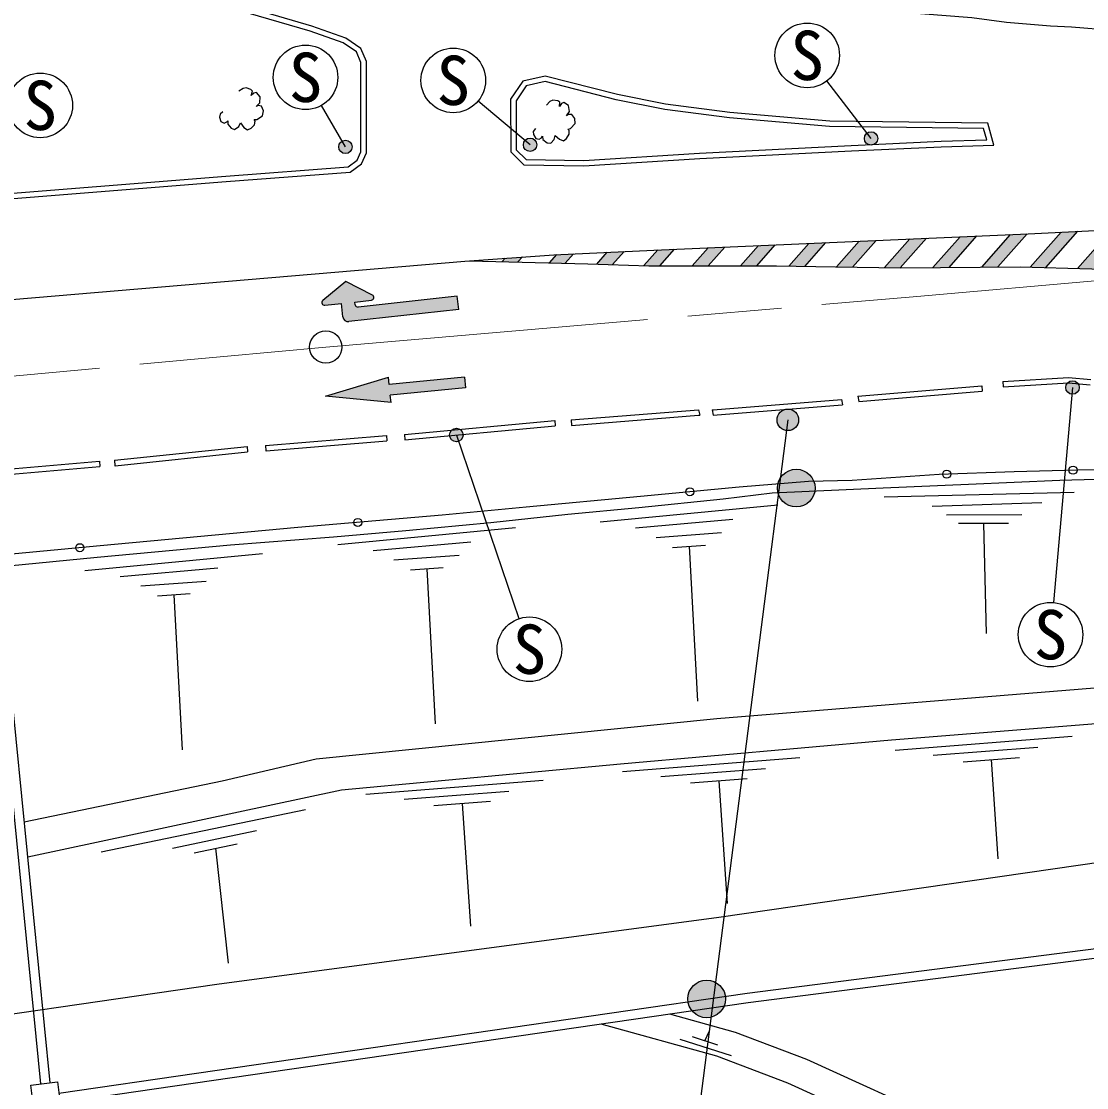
# Model space of a CAD drawing. Units: millimetres at full size, sheet at 1:1000; details may follow other scales. Extents: x 40000 to 680000, y 20000 to 380000.
# Drawn here: x 163032 to 202626, y 266452 to 306068 of the extents above; entities that cross this region are included whole.
import ezdxf
from ezdxf.enums import TextEntityAlignment as Align

# ---------------------------------------------------------------- set-up
doc = ezdxf.new("R2010")
doc.units = ezdxf.units.MM
doc.header["$LTSCALE"] = 1000
doc.linetypes.add('CHAIN', pattern=[18.5, 12, -1.5, 3.5, -1.5])
for name, color, linetype, lineweight in [('M-BGD', 7, 'Continuous', 25), ('M-BGD-EXST', 7, 'Continuous', 25), ('M-BMK', 2, 'CHAIN', 13), ('M-BMK-SRVR', 3, 'Continuous', 25), ('M-STR-STRC', 7, 'Continuous', 25)]:
    doc.layers.add(name, color=color, linetype=linetype, lineweight=lineweight)
doc.styles.add('ＭＳ ゴシック', font='')
doc.styles.get('ＭＳ ゴシック').set_extended_font_data('MS Gothic')

msp = doc.modelspace()

# ---------------------------------------------------------------- hatches: boundary and pattern name
at = {"layer": 'M-BGD'}
for points in [[(191133, 288728, 1), (192533, 288728, 1)], [(187803, 269747, 1), (189203, 269747, 1)]]:
    msp.add_hatch(color=256, dxfattribs=at).paths.add_polyline_path(points)
at = {"layer": 'M-BGD-EXST'}
for points in [[(194394, 301597, 1), (194833, 301837, 0.41421), (194494, 301937, 0.41421)], [(174859, 301284, 1), (175298, 301523, 0.41421), (174959, 301623, 0.41421)], [(181720, 301363, 1), (182159, 301602, 0.41421), (181820, 301702, 0.41421)], [(201879, 292344, 1), (202318, 292583, 0.41421), (201979, 292683, 0.41421)], [(178982, 290580, 1), (179421, 290819, 0.41421), (179082, 290919, 0.41421)]]:
    msp.add_hatch(color=256, dxfattribs=at).paths.add_polyline_path(points)
at = {"layer": 'M-STR-STRC'}
for points in [[(202281, 296885), (202820, 296869), (202866, 296868), (204185, 298363), (203558, 298332)], [(193334, 296948), (193925, 296938), (194801, 297930), (194176, 297903)], [(196674, 298012), (196049, 297985), (195108, 296919), (195700, 296909)], [(198547, 298095), (197922, 298067), (196910, 296920), (197515, 296925)], [(200420, 298177), (199796, 298149), (198725, 296936), (199330, 296942)], [(202302, 298270), (201675, 298239), (200527, 296938), (201111, 296920)], [(186768, 296989), (187308, 297601), (186683, 297573), (186174, 296996), (186357, 296990)], [(189181, 297683), (188557, 297656), (187966, 296987), (188565, 296985)], [(191054, 297765), (190430, 297738), (189763, 296982), (190362, 296981)], [(192927, 297848), (192303, 297820), (191555, 296973), (192148, 296965)], [(181653, 297314), (181013, 297269), (180902, 297143), (181489, 297128)], [(183557, 297431), (182932, 297402), (182663, 297097), (183249, 297082)], [(185006, 297032), (185433, 297516), (184808, 297488), (184421, 297050)], [(174931, 295586), (174315, 295518, -0.74206), (174240, 295694), (175092, 296408), (176079, 295896, -0.74206), (176044, 295708), (175428, 295640), (175439, 295541, 0.41421), (175550, 295453), (179233, 295858), (179288, 295361), (175207, 294912, -0.41388), (174986, 295089)], [(176745, 292183), (179542, 292458), (179503, 292854), (176706, 292578), (176679, 292852), (174340, 292145), (176772, 291909)], [(191858, 291477, 1), (191183, 291048, 0.41421), (191736, 290925, 0.41421)]]:
    msp.add_hatch(color=256, dxfattribs=at).paths.add_polyline_path(points)

# ---------------------------------------------------------------- linework, layer by layer
at = {"layer": 'M-BGD'}
for p, q in [((197142, 289235), (193914, 289013)), ((199935, 289337), (197142, 289235)), ((202281, 289397), (199935, 289337)), ((205711, 289437), (202281, 289397)), ((192290, 288978), (189712, 288765)), ((193914, 289013), (192290, 288978)), ((186048, 288415), (181796, 288023)), ((189712, 288765), (186048, 288415)), ((195100, 288408), (202163, 288578)), ((181796, 288023), (178670, 287716)), ((184540, 287472), (191146, 288100)), ((200958, 288185), (196884, 288041)), ((178670, 287716), (173308, 287260)), ((200212, 287734), (197415, 287727)), ((173308, 287260), (165960, 286582)), ((174796, 286635), (181401, 287263)), ((185859, 287250), (189482, 287571)), ((199720, 287413), (197867, 287406)), ((198794, 287410), (198895, 283325)), ((186623, 286893), (189051, 287078)), ((165960, 286582), (161198, 286138)), ((176114, 286413), (179738, 286734)), ((187239, 286524), (188459, 286610)), ((187849, 286567), (188164, 280805)), ((165392, 285669), (171997, 286297)), ((176879, 286056), (179306, 286241)), ((163762, 266593), (161841, 285785)), ((164109, 266637), (162192, 285796)), ((166710, 285448), (170333, 285768)), ((177495, 285687), (178715, 285773)), ((178105, 285730), (178419, 279968)), ((167474, 285090), (169902, 285275)), ((168090, 284721), (169310, 284807)), ((168700, 284764), (169015, 279002)), ((195505, 278989), (202090, 279510)), ((196926, 278800), (200811, 279100)), ((185381, 278203), (191966, 278724)), ((198032, 278563), (200132, 278721)), ((199082, 278642), (199330, 274959)), ((186802, 278014), (190687, 278314)), ((175842, 277359), (182427, 277880)), ((187908, 277777), (190008, 277935)), ((188958, 277856), (189266, 273296)), ((177263, 277170), (181148, 277470)), ((178369, 276933), (180469, 277091)), ((179419, 277012), (179727, 272452)), ((165999, 275211), (173595, 276789)), ((168652, 275353), (171779, 276000)), ((169458, 275179), (171053, 275511)), ((170255, 275345), (170721, 271076)), ((187503, 268250), (189416, 267641)), ((187963, 268350), (188906, 268041)), ((188434, 268196), (188606, 268567))]:
    msp.add_line(p, q, dxfattribs=at)
for points in [[(203583, 305723), (202061, 305853), (201279, 305891), (199649, 306022), (198997, 306108), (198353, 306195), (197243, 306282), (196146, 306366), (194981, 306395)], [(170527, 302708), (170420, 302625), (170397, 302506), (170452, 302345), (170572, 302291), (170666, 302329), (170708, 302373), (170702, 302251), (170826, 302094), (170959, 302047), (171115, 302162), (171179, 302296), (171303, 302125), (171441, 302033), (171572, 302096), (171702, 302228), (171723, 302364), (171689, 302424), (171787, 302424), (171999, 302563), (172036, 302746), (171955, 302916), (171839, 302941), (171757, 302910), (171902, 303046), (171911, 303268), (171772, 303420), (171669, 303402), (171573, 303312), (171621, 303468), (171558, 303534), (171393, 303592), (171273, 303572), (171114, 303469)], [(182145, 302083), (182059, 301979), (182063, 301858), (182153, 301712), (182282, 301687), (182365, 301745), (182396, 301797), (182418, 301677), (182574, 301552), (182713, 301536), (182840, 301683), (182872, 301828), (183031, 301689), (183186, 301629), (183300, 301720), (183398, 301878), (183388, 302015), (183341, 302066), (183437, 302088), (183612, 302271), (183607, 302457), (183491, 302604), (183372, 302603), (183298, 302554), (183409, 302720), (183369, 302938), (183200, 303056), (183103, 303015), (183030, 302905), (183041, 303068), (182966, 303119), (182791, 303138), (182679, 303092), (182548, 302956)], [(205235, 289109), (201632, 289004), (198231, 288859), (195062, 288724), (190943, 288544), (189111, 288320), (185988, 287988), (183340, 287745), (180485, 287439), (177317, 287143), (174633, 286901), (170801, 286605), (165847, 286147), (162551, 285832)], [(203840, 281365), (188887, 280154), (173996, 278661), (170502, 277835), (163141, 276316)], [(163270, 275022), (174927, 277515), (185303, 278481), (195369, 279376), (203910, 280052)], [(204196, 274976), (188960, 272768), (170300, 270282), (157834, 268473), (147993, 268426), (139337, 267418), (128798, 266762), (112910, 265988), (97580, 265214), (87834, 264720), (82110, 264509), (80116, 265377), (78591, 266338), (76671, 267768)], [(164428, 266249), (190003, 269965), (204034, 271760)], [(164472, 265901), (190050, 269618), (204068, 271411)], [(187119, 269192), (189566, 268516), (192210, 267509), (197374, 265159), (200997, 263215)], [(184568, 268821), (188865, 267635), (191509, 266628), (196673, 264277), (200296, 262334)]]:
    msp.add_lwpolyline(points, dxfattribs=at)
msp.add_lwpolyline([(163383, 266545), (164375, 266671), (164500, 265679), (163508, 265553)], close=True, dxfattribs=at)
for centre, radius in [((191833, 288728), 700), ((197425, 289245), 150), ((202120, 289393), 150), ((187880, 288590), 150), ((175539, 287450), 150), ((165205, 286512), 150), ((188503, 269747), 700)]:
    msp.add_circle(centre, radius, dxfattribs=at)
at = {"layer": 'M-BGD-EXST'}
for p, q in [((194613, 301717), (192971, 303852)), ((181940, 301482), (180006, 303104)), ((175079, 301404), (174193, 302947)), ((202099, 292464), (201389, 284477)), ((179201, 290699), (181528, 283877))]:
    msp.add_line(p, q, dxfattribs=at)
for centre, radius in [((192239, 304803), 1200), ((173595, 303987), 1200), ((179086, 303875), 1200), ((163736, 302946), 1200), ((194613, 301717), 250), ((175079, 301404), 250), ((181940, 301482), 250), ((202099, 292464), 250), ((179201, 290699), 250), ((201282, 283282), 1200), ((181916, 282741), 1200)]:
    msp.add_circle(centre, radius, dxfattribs=at)
at = {"layer": 'M-BMK'}
msp.add_lwpolyline([(75079, 285054), (92858, 286595), (108863, 288021), (116202, 288690), (131301, 290055), (140777, 290926), (153993, 292068), (170558, 293620), (174348, 293967), (196180, 295835), (214022, 297386)], dxfattribs=at)
at = {"layer": 'M-BMK-SRVR'}
msp.add_circle((174348, 293967), 600, dxfattribs=at)
at = {"layer": 'M-STR-STRC'}
for p, q in [((202281, 296885), (203558, 298332)), ((193925, 296938), (194801, 297930)), ((195108, 296919), (196049, 297985)), ((195700, 296909), (196674, 298012)), ((196910, 296920), (197922, 298067)), ((197515, 296925), (198547, 298095)), ((198725, 296936), (199796, 298149)), ((199330, 296942), (200420, 298177)), ((200527, 296938), (201675, 298239)), ((201111, 296920), (202302, 298270)), ((186174, 296996), (186683, 297573)), ((186768, 296989), (187308, 297601)), ((187966, 296987), (188557, 297656)), ((188565, 296985), (189181, 297683)), ((189763, 296982), (190430, 297738)), ((190362, 296981), (191054, 297765)), ((191555, 296973), (192303, 297820)), ((192148, 296965), (192927, 297848)), ((193334, 296948), (194176, 297903)), ((180902, 297143), (181013, 297269)), ((181489, 297128), (181653, 297314)), ((182663, 297097), (182932, 297402)), ((183249, 297082), (183557, 297431)), ((184421, 297050), (184808, 297488)), ((185006, 297032), (185433, 297516)), ((175092, 296408), (174240, 295694)), ((176079, 295896), (175092, 296408)), ((174315, 295518), (174931, 295586)), ((174986, 295089), (174931, 295586)), ((175428, 295640), (176044, 295708)), ((175439, 295541), (175428, 295640)), ((179233, 295858), (175550, 295453)), ((179288, 295361), (179233, 295858)), ((179288, 295361), (175207, 294912)), ((179288, 295361), (175207, 294912)), ((174340, 292145), (176679, 292852)), ((176706, 292578), (176679, 292852)), ((179503, 292854), (176706, 292578)), ((179503, 292854), (179542, 292458)), ((179542, 292458), (176745, 292183)), ((194125, 292142), (198729, 292532)), ((198729, 292532), (198746, 292332)), ((199505, 292687), (199517, 292488)), ((176772, 291909), (174340, 292145)), ((176772, 291909), (176745, 292183)), ((193509, 292018), (193548, 291822)), ((194125, 292142), (194153, 291943)), ((183464, 291257), (188197, 291638)), ((188197, 291638), (188252, 291437)), ((188707, 291631), (188751, 291431)), ((177269, 290723), (182861, 291236)), ((182861, 291236), (182879, 291037)), ((183464, 291257), (183480, 291058)), ((191521, 291262), (186172, 249759)), ((177287, 290524), (182879, 291037)), ((172113, 290313), (176604, 290679)), ((176604, 290679), (176621, 290479)), ((177269, 290723), (177287, 290524)), ((166499, 289759), (171421, 290272)), ((171421, 290272), (171442, 290073)), ((172113, 290313), (172125, 290113)), ((165941, 289732), (165951, 289532)), ((166499, 289759), (166509, 289559))]:
    msp.add_line(p, q, dxfattribs=at)
for points in [[(133259, 307600), (134467, 305859), (135749, 304485), (136702, 303439), (137654, 302598), (138972, 301701), (140072, 301060), (141226, 300474), (143367, 299724), (144904, 299432), (146332, 299157), (147430, 299011), (152169, 298664), (155912, 298937), (170645, 300115), (175250, 300469), (175679, 300779), (175856, 301178), (175856, 304576), (175649, 305063), (175087, 305447), (173828, 305894), (168535, 307447)], [(133437, 307695), (134624, 305985), (135896, 304621), (136843, 303582), (137777, 302756), (139079, 301870), (140168, 301236), (141305, 300658), (143419, 299918), (144942, 299628), (146364, 299355), (147450, 299210), (152169, 298864), (155896, 299137), (170629, 300314), (175179, 300664), (175518, 300910), (175656, 301221), (175656, 304535), (175488, 304931), (174996, 305268), (173767, 305704), (168478, 307255)], [(149788, 294644), (179517, 297162), (182822, 297397), (186541, 297567), (200458, 298179), (205450, 298425), (207468, 298559), (210361, 298711), (212951, 298810), (218182, 299054), (225737, 299435), (229599, 299588), (232603, 299740), (234906, 299862), (238143, 299923), (240995, 299923), (243319, 299901), (245185, 299909)], [(179684, 297174), (184089, 297061), (186357, 296990), (191097, 296979), (193295, 296949), (195713, 296909), (200151, 296949), (202820, 296869), (205415, 296801), (206596, 296741)], [(199505, 292687), (201953, 292840), (202776, 292764)], [(199517, 292488), (201950, 292640), (202757, 292565)], [(188707, 291631), (188744, 291631), (193509, 292018)], [(194153, 291943), (198742, 292332), (198746, 292332)], [(188751, 291431), (193537, 291820), (193548, 291822)], [(183480, 291058), (188204, 291438), (188252, 291437)], [(172125, 290113), (172127, 290113), (176621, 290479)], [(166509, 289559), (166515, 289560), (171437, 290072), (171442, 290072)], [(161014, 289304), (161085, 289309), (165941, 289732)], [(161026, 289105), (161099, 289109), (165951, 289532)]]:
    msp.add_lwpolyline(points, dxfattribs=at)
for points in [[(199172, 301472), (198951, 302279), (193078, 302357), (189369, 302680), (186976, 302985), (185190, 303345), (182498, 304037), (181669, 303842), (181219, 303175), (181229, 301216), (181707, 300738), (183942, 300699), (188254, 300972), (193886, 301256), (197223, 301411)], [(198912, 301664), (198798, 302081), (193068, 302157), (189348, 302482), (186943, 302787), (185146, 303150), (182496, 303831), (181791, 303666), (181420, 303115), (181429, 301299), (181791, 300937), (183937, 300899), (188242, 301172), (193877, 301455), (197215, 301611)]]:
    msp.add_lwpolyline(points, close=True, dxfattribs=at)
msp.add_circle((191521, 291262), 400, dxfattribs=at)
for centre, radius, start, end in [((174304, 295617), 100, 129.9716, 276.2815), ((176033, 295808), 100, 276.2815, 62.5915), ((175539, 295552), 100, 186.2815, 276.2815), ((175185, 295111), 200, 186.3459, 276.2815)]:
    msp.add_arc(centre, radius, start, end, dxfattribs=at)

# ---------------------------------------------------------------- texts
at = {"layer": 'M-BGD-EXST', "style": 'ＭＳ ゴシック'}
for p in [(192239, 304803), (173595, 303987), (179086, 303875), (163736, 302946), (201282, 283282), (181916, 282741)]:
    msp.add_text('S', height=1833, dxfattribs=at).set_placement(p, align=Align.MIDDLE_CENTER)

doc.saveas('drawing.dxf')
